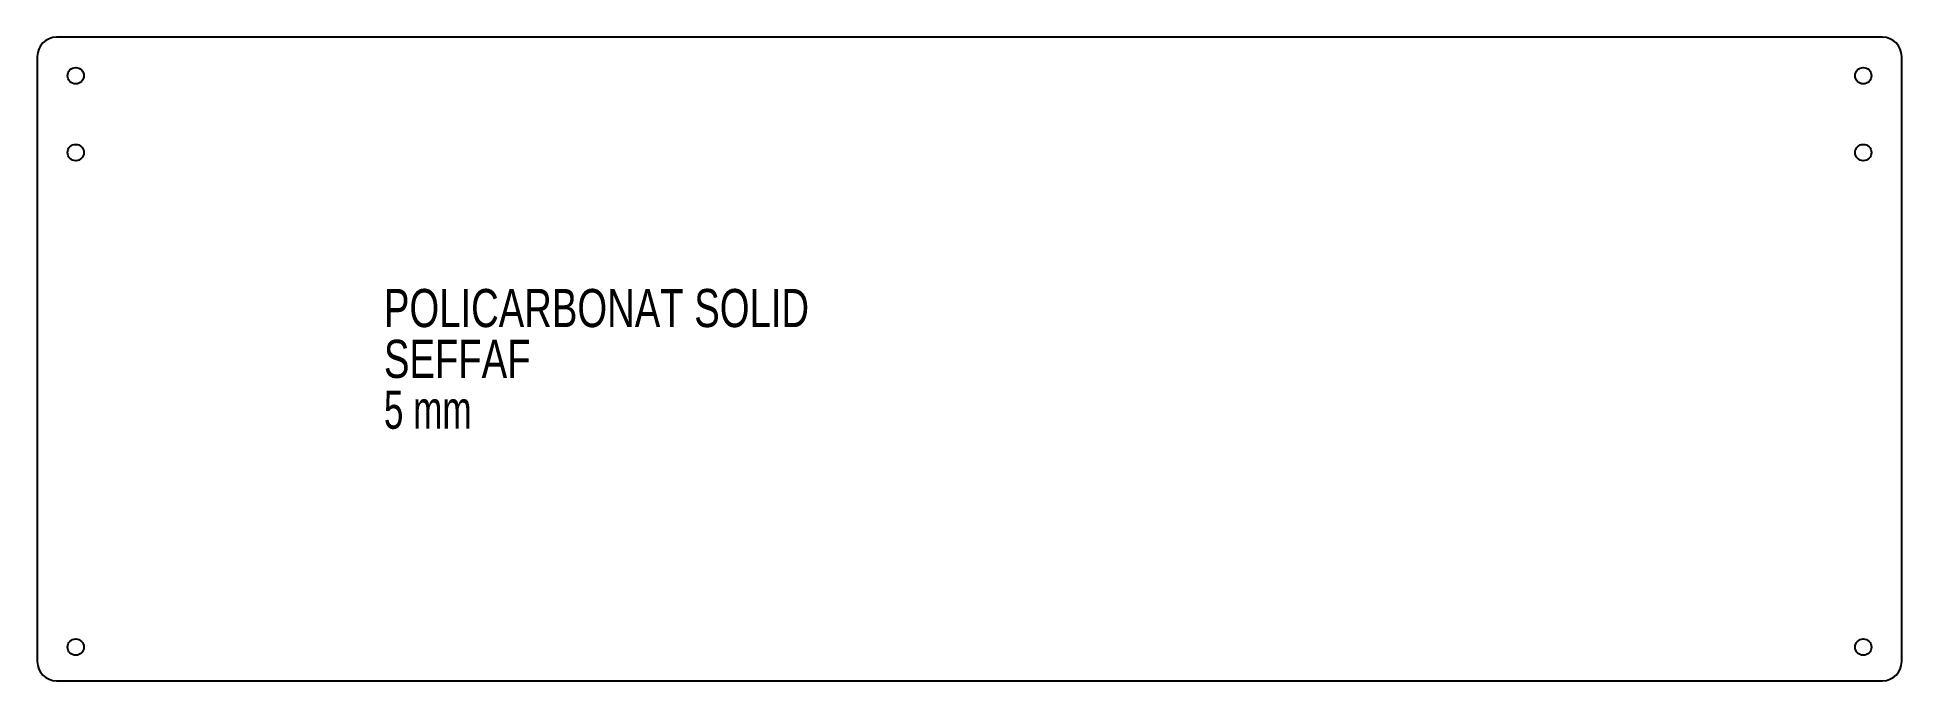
# Model space of a CAD drawing. Header units: millimetres. Extents: x -499 to 471, y -61 to 274.
import ezdxf

# ---------------------------------------------------------------- set-up
doc = ezdxf.new("R2010")
doc.units = ezdxf.units.MM
doc.styles.add('SLDTEXTSTYLE0', font='TXT', dxfattribs={"width": 0.75})
doc.styles.add('SLDTEXTSTYLE1', font='TXT', dxfattribs={"width": 0.6875})

# ---------------------------------------------------------------- blocks, each defined once
blk = doc.blocks.new('SW_NOTE_0')
at = {"color": 0, "linetype": 'Continuous', "lineweight": 0, "attachment_point": 1}
for s, insert, char_height, style in [('POLICARBONAT SOLID', (0, 25.58), 19.8438, 'SLDTEXTSTYLE0'), ('SEFFAF', (0, -0.88), 19.844, 'SLDTEXTSTYLE0'), ('5 mm', (0, -27.34), 19.844, 'SLDTEXTSTYLE1')]:
    blk.add_mtext(s, dxfattribs=dict(at, insert=insert, char_height=char_height, style=style))

msp = doc.modelspace()

# ---------------------------------------------------------------- linework, layer by layer
at = {"color": 7, "linetype": 'Continuous', "lineweight": 25}
for p, q in [((461.49, 274.4), (-488.51, 274.4)), ((-498.51, 264.4), (-498.51, -50.6)), ((471.49, -50.6), (471.49, 264.4)), ((-488.51, -60.6), (461.49, -60.6))]:
    msp.add_line(p, q, dxfattribs=at)
for centre in [(-478.51, 254.4), (451.49, 254.4), (-478.51, 214.4), (451.49, 214.4), (-478.51, -43.1), (451.49, -43.1)]:
    msp.add_circle(centre, 4.25, dxfattribs=at)
for centre, start, end in [((-488.51, 264.4), 90, 180), ((461.49, 264.4), 0, 90), ((-488.51, -50.6), 180, 270), ((461.49, -50.6), 270, 0)]:
    msp.add_arc(centre, 10, start, end, dxfattribs=at)

# ---------------------------------------------------------------- block references
at = {"color": 7, "linetype": 'Continuous', "lineweight": 0}
msp.add_blockref('SW_NOTE_0', (-318.17, 117.78), dxfattribs=at)

doc.saveas('drawing.dxf')
